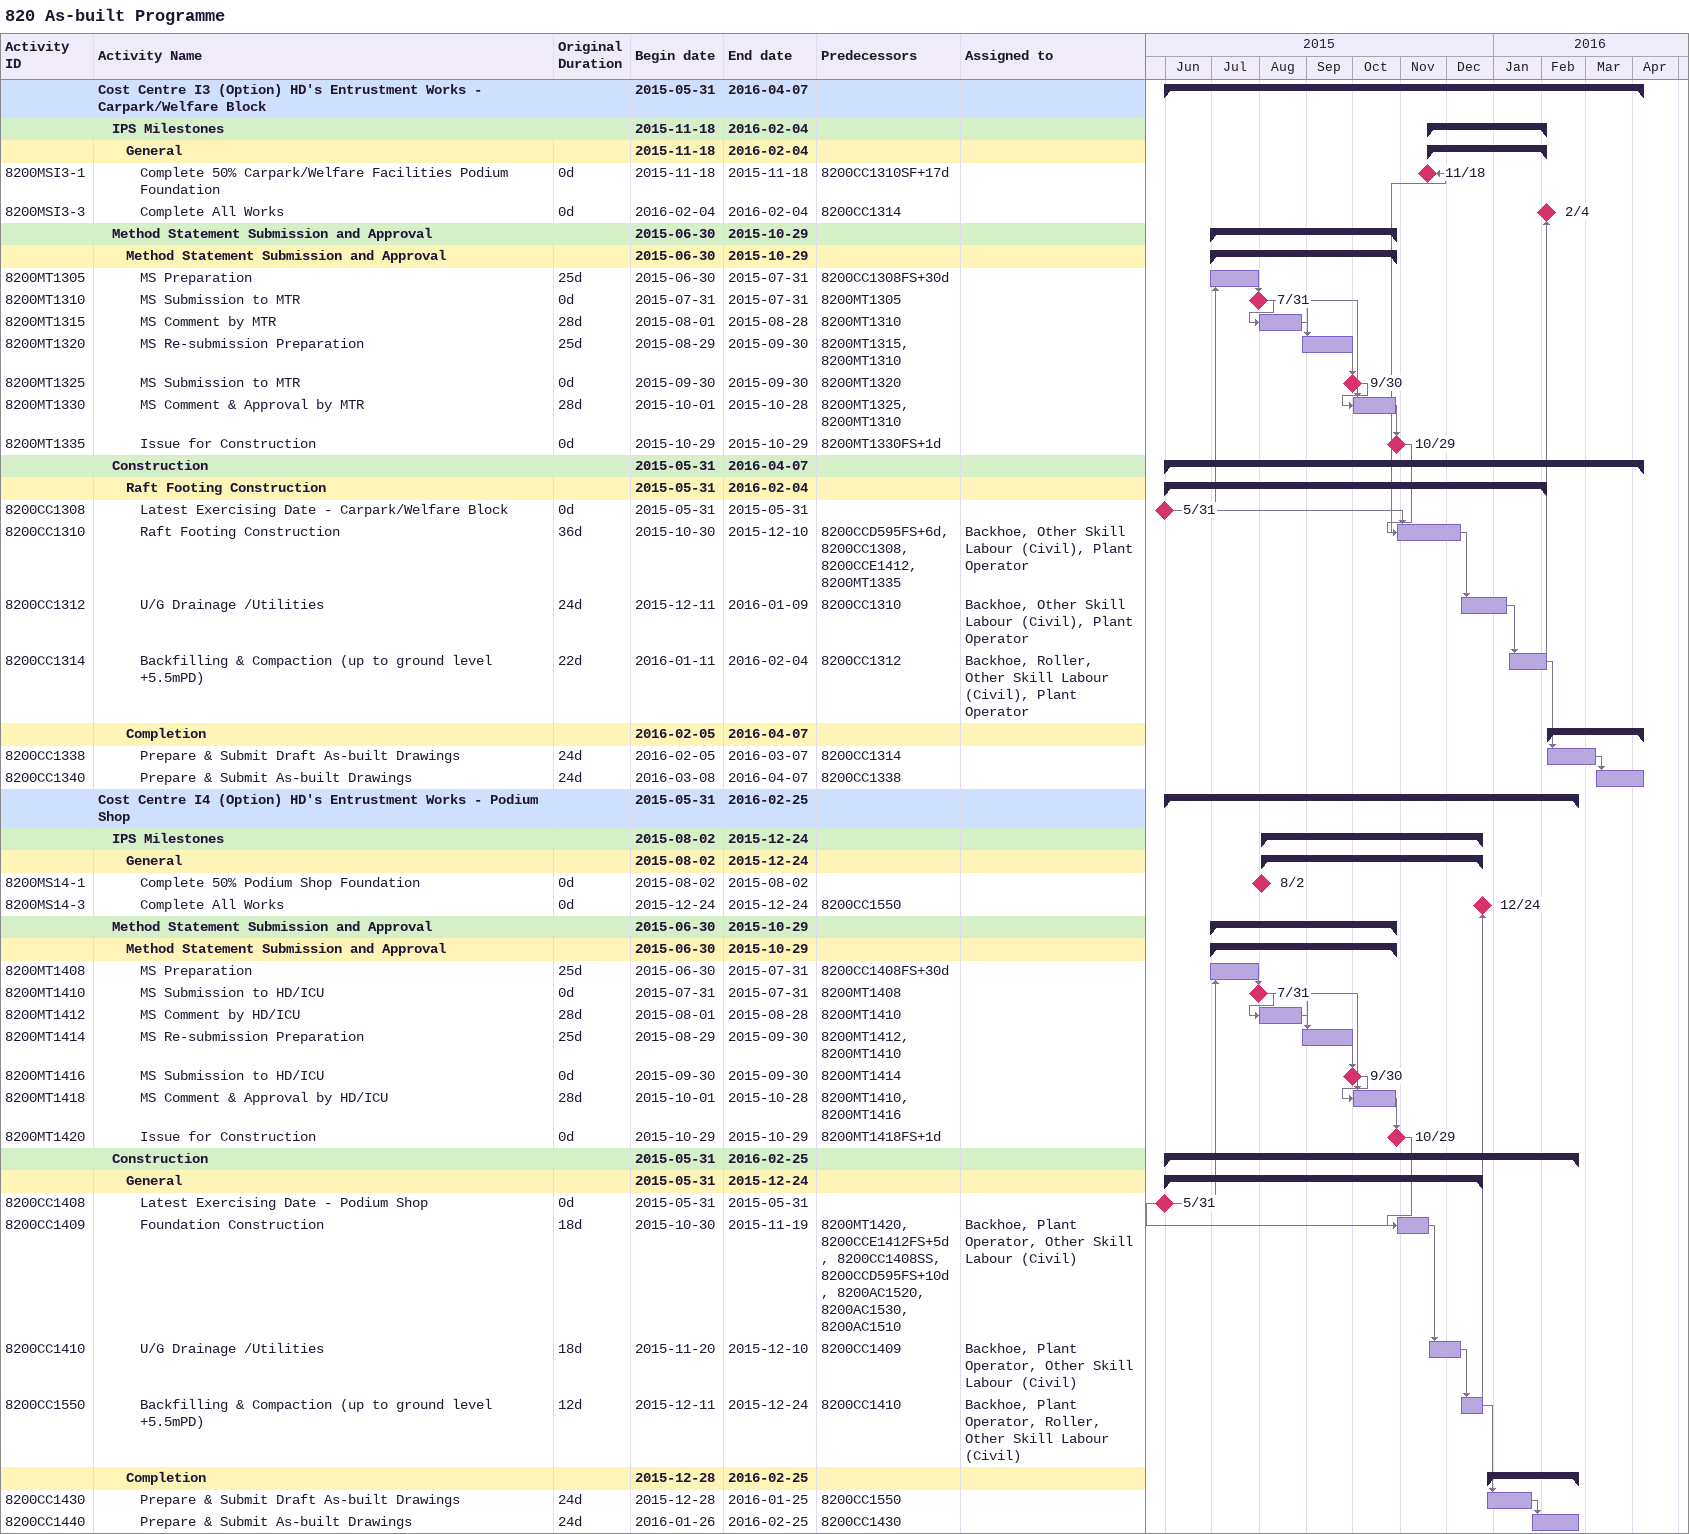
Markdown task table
820 As-built Programme

| ID | Level | Task | Original duration | Start | Finish | Predecessors | Resources |
|---|---|---|---|---|---|---|---|
|  | 1 | **Cost Centre I3 (Option) HD's Entrustment Works - Carpark/Welfare Block** |  | 2015-05-31 | 2016-04-07 |  |  |
|  | 2 | **IPS Milestones** |  | 2015-11-18 | 2016-02-04 |  |  |
|  | 3 | **General** |  | 2015-11-18 | 2016-02-04 |  |  |
| 8200MSI3-1 | 4 | Complete 50% Carpark/Welfare Facilities Podium Foundation | 0d | 2015-11-18 | 2015-11-18 | 8200CC1310SF+17d |  |
| 8200MSI3-3 | 4 | Complete All Works | 0d | 2016-02-04 | 2016-02-04 | 8200CC1314 |  |
|  | 2 | **Method Statement Submission and Approval** |  | 2015-06-30 | 2015-10-29 |  |  |
|  | 3 | **Method Statement Submission and Approval** |  | 2015-06-30 | 2015-10-29 |  |  |
| 8200MT1305 | 4 | MS Preparation | 25d | 2015-06-30 | 2015-07-31 | 8200CC1308FS+30d |  |
| 8200MT1310 | 4 | MS Submission to MTR | 0d | 2015-07-31 | 2015-07-31 | 8200MT1305 |  |
| 8200MT1315 | 4 | MS Comment by MTR | 28d | 2015-08-01 | 2015-08-28 | 8200MT1310 |  |
| 8200MT1320 | 4 | MS Re-submission Preparation | 25d | 2015-08-29 | 2015-09-30 | 8200MT1315, 8200MT1310 |  |
| 8200MT1325 | 4 | MS Submission to MTR | 0d | 2015-09-30 | 2015-09-30 | 8200MT1320 |  |
| 8200MT1330 | 4 | MS Comment & Approval by MTR | 28d | 2015-10-01 | 2015-10-28 | 8200MT1325, 8200MT1310 |  |
| 8200MT1335 | 4 | Issue for Construction | 0d | 2015-10-29 | 2015-10-29 | 8200MT1330FS+1d |  |
|  | 2 | **Construction** |  | 2015-05-31 | 2016-04-07 |  |  |
|  | 3 | **Raft Footing Construction** |  | 2015-05-31 | 2016-02-04 |  |  |
| 8200CC1308 | 4 | Latest Exercising Date - Carpark/Welfare Block | 0d | 2015-05-31 | 2015-05-31 |  |  |
| 8200CC1310 | 4 | Raft Footing Construction | 36d | 2015-10-30 | 2015-12-10 | 8200CCD595FS+6d, 8200CC1308, 8200CCE1412, 8200MT1335 | Backhoe, Other Skill Labour (Civil), Plant Operator |
| 8200CC1312 | 4 | U/G Drainage /Utilities | 24d | 2015-12-11 | 2016-01-09 | 8200CC1310 | Backhoe, Other Skill Labour (Civil), Plant Operator |
| 8200CC1314 | 4 | Backfilling & Compaction (up to ground level +5.5mPD) | 22d | 2016-01-11 | 2016-02-04 | 8200CC1312 | Backhoe, Roller, Other Skill Labour (Civil), Plant Operator |
|  | 3 | **Completion** |  | 2016-02-05 | 2016-04-07 |  |  |
| 8200CC1338 | 4 | Prepare & Submit Draft As-built Drawings | 24d | 2016-02-05 | 2016-03-07 | 8200CC1314 |  |
| 8200CC1340 | 4 | Prepare & Submit As-built Drawings | 24d | 2016-03-08 | 2016-04-07 | 8200CC1338 |  |
|  | 1 | **Cost Centre I4 (Option) HD's Entrustment Works - Podium Shop** |  | 2015-05-31 | 2016-02-25 |  |  |
|  | 2 | **IPS Milestones** |  | 2015-08-02 | 2015-12-24 |  |  |
|  | 3 | **General** |  | 2015-08-02 | 2015-12-24 |  |  |
| 8200MS14-1 | 4 | Complete 50% Podium Shop Foundation | 0d | 2015-08-02 | 2015-08-02 |  |  |
| 8200MS14-3 | 4 | Complete All Works | 0d | 2015-12-24 | 2015-12-24 | 8200CC1550 |  |
|  | 2 | **Method Statement Submission and Approval** |  | 2015-06-30 | 2015-10-29 |  |  |
|  | 3 | **Method Statement Submission and Approval** |  | 2015-06-30 | 2015-10-29 |  |  |
| 8200MT1408 | 4 | MS Preparation | 25d | 2015-06-30 | 2015-07-31 | 8200CC1408FS+30d |  |
| 8200MT1410 | 4 | MS Submission to HD/ICU | 0d | 2015-07-31 | 2015-07-31 | 8200MT1408 |  |
| 8200MT1412 | 4 | MS Comment by HD/ICU | 28d | 2015-08-01 | 2015-08-28 | 8200MT1410 |  |
| 8200MT1414 | 4 | MS Re-submission Preparation | 25d | 2015-08-29 | 2015-09-30 | 8200MT1412, 8200MT1410 |  |
| 8200MT1416 | 4 | MS Submission to HD/ICU | 0d | 2015-09-30 | 2015-09-30 | 8200MT1414 |  |
| 8200MT1418 | 4 | MS Comment & Approval by HD/ICU | 28d | 2015-10-01 | 2015-10-28 | 8200MT1410, 8200MT1416 |  |
| 8200MT1420 | 4 | Issue for Construction | 0d | 2015-10-29 | 2015-10-29 | 8200MT1418FS+1d |  |
|  | 2 | **Construction** |  | 2015-05-31 | 2016-02-25 |  |  |
|  | 3 | **General** |  | 2015-05-31 | 2015-12-24 |  |  |
| 8200CC1408 | 4 | Latest Exercising Date - Podium Shop | 0d | 2015-05-31 | 2015-05-31 |  |  |
| 8200CC1409 | 4 | Foundation Construction | 18d | 2015-10-30 | 2015-11-19 | 8200MT1420, 8200CCE1412FS+5d, 8200CC1408SS, 8200CCD595FS+10d, 8200AC1520, 8200AC1530, 8200AC1510 | Backhoe, Plant Operator, Other Skill Labour (Civil) |
| 8200CC1410 | 4 | U/G Drainage /Utilities | 18d | 2015-11-20 | 2015-12-10 | 8200CC1409 | Backhoe, Plant Operator, Other Skill Labour (Civil) |
| 8200CC1550 | 4 | Backfilling & Compaction (up to ground level +5.5mPD) | 12d | 2015-12-11 | 2015-12-24 | 8200CC1410 | Backhoe, Plant Operator, Roller, Other Skill Labour (Civil) |
|  | 3 | **Completion** |  | 2015-12-28 | 2016-02-25 |  |  |
| 8200CC1430 | 4 | Prepare & Submit Draft As-built Drawings | 24d | 2015-12-28 | 2016-01-25 | 8200CC1550 |  |
| 8200CC1440 | 4 | Prepare & Submit As-built Drawings | 24d | 2016-01-26 | 2016-02-25 | 8200CC1430 |  |
